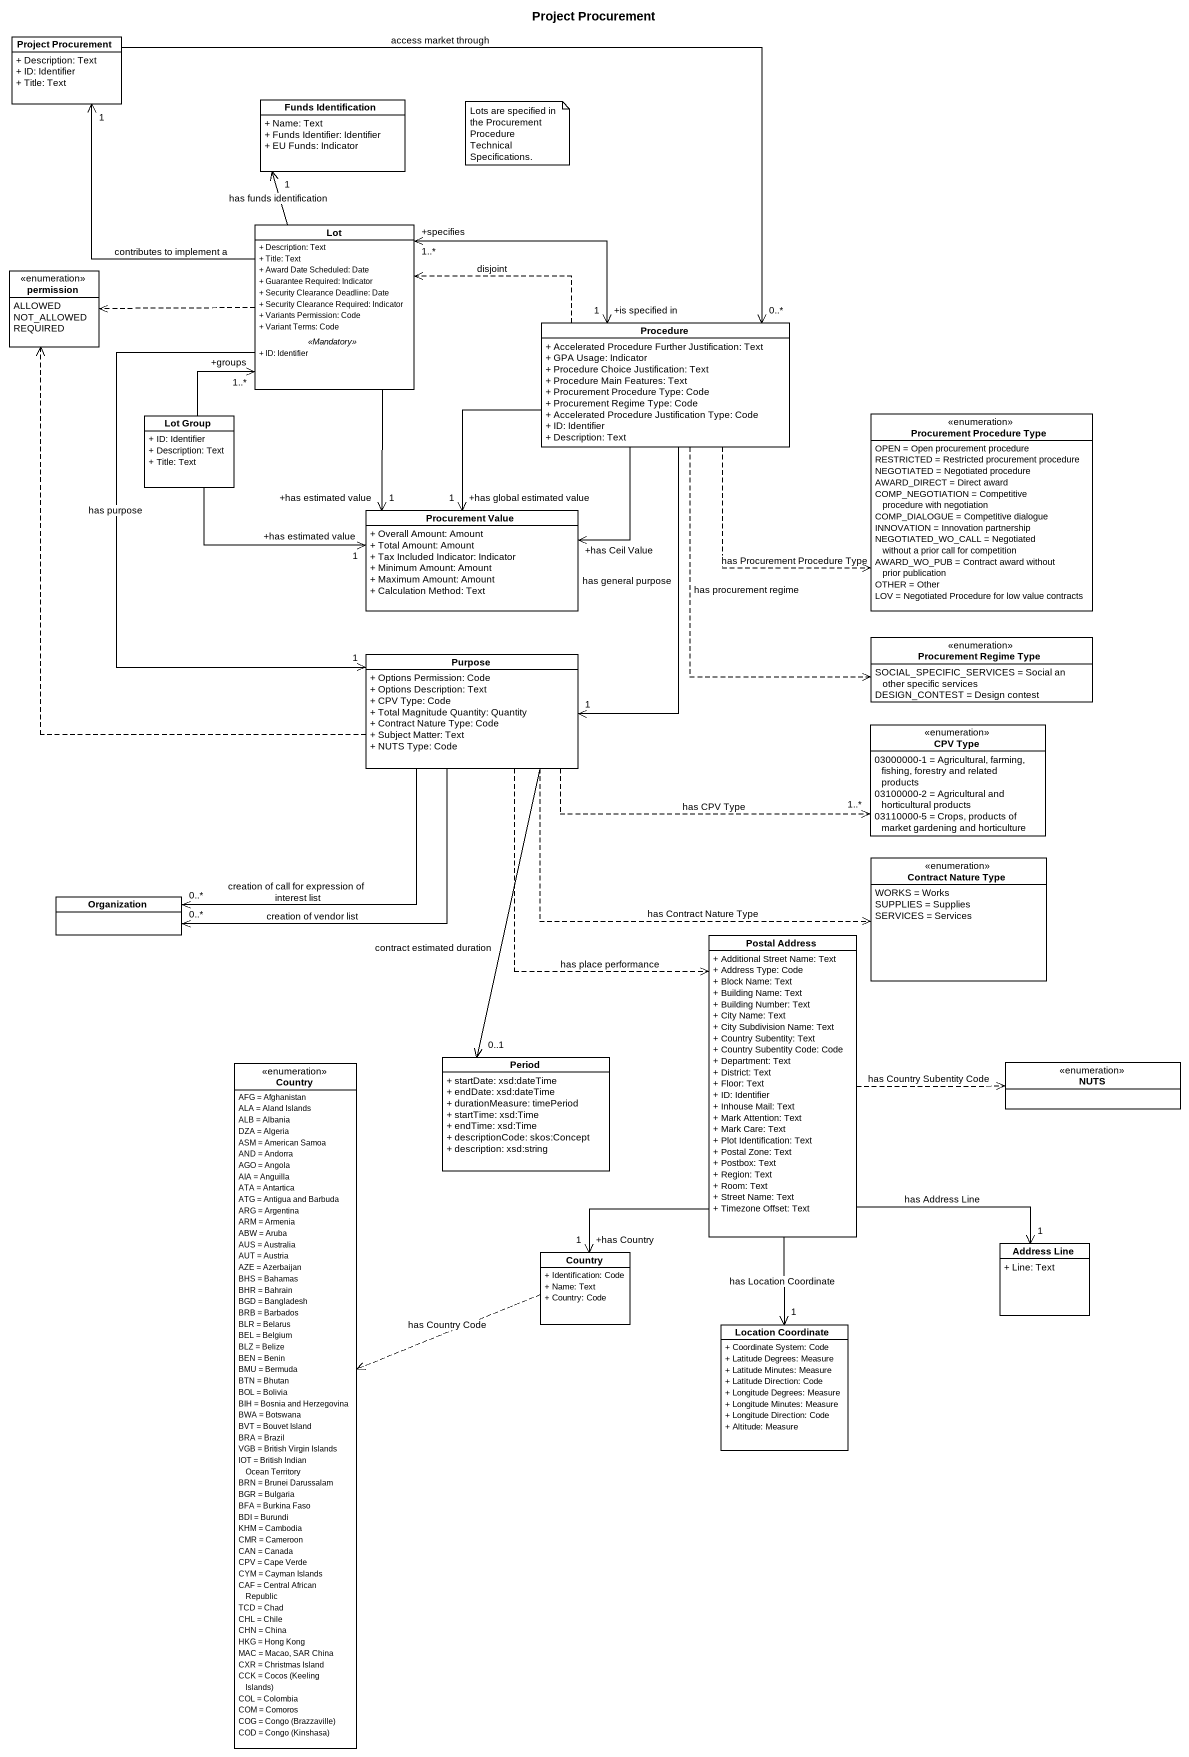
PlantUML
@startuml
title Project Procurement
hide circle
hide empty members
skinparam classAttributeIconSize 0
class "Project Procurement" as Project_Procurement {
  + Description: Text
  + ID: Identifier
  + Title: Text
}
class "Funds Identification" as Funds_Identification {
  + Name: Text
  + Funds Identifier: Identifier
  + EU Funds: Indicator
}
class Lot {
  + Description: Text
  + Title: Text
  + Award Date Scheduled: Date
  + Guarantee Required: Indicator
  + Security Clearance Deadline: Date
  + Security Clearance Required: Indicator
  + Variants Permission: Code
  + Variant Terms: Code
  .. <<Mandatory>> ..
  + ID: Identifier
}
enum permission {
  ALLOWED
  NOT_ALLOWED
  REQUIRED
}
class Procedure {
  + Accelerated Procedure Further Justification: Text
  + GPA Usage: Indicator
  + Procedure Choice Justification: Text
  + Procedure Main Features: Text
  + Procurement Procedure Type: Code
  + Procurement Regime Type: Code
  + Accelerated Procedure Justification Type: Code
  + ID: Identifier
  + Description: Text
}
class "Lot Group" as Lot_Group {
  + ID: Identifier
  + Description: Text
  + Title: Text
}
enum "Procurement Procedure Type" as Procurement_Procedure_Type {
  OPEN = Open procurement procedure
  RESTRICTED = Restricted procurement procedure
  NEGOTIATED = Negotiated procedure
  AWARD_DIRECT = Direct award
  COMP_NEGOTIATION = Competitive procedure with negotiation
  COMP_DIALOGUE = Competitive dialogue
  INNOVATION = Innovation partnership
  NEGOTIATED_WO_CALL = Negotiated without a prior call for competition
  AWARD_WO_PUB = Contract award without prior publication
  OTHER = Other
  LOV = Negotiated Procedure for low value contracts
}
class "Procurement Value" as Procurement_Value {
  + Overall Amount: Amount
  + Total Amount: Amount
  + Tax Included Indicator: Indicator
  + Minimum Amount: Amount
  + Maximum Amount: Amount
  + Calculation Method: Text
}
enum "Procurement Regime Type" as Procurement_Regime_Type {
  SOCIAL_SPECIFIC_SERVICES = Social an other specific services
  DESIGN_CONTEST = Design contest
}
class Purpose {
  + Options Permission: Code
  + Options Description: Text
  + CPV Type: Code
  + Total Magnitude Quantity: Quantity
  + Contract Nature Type: Code
  + Subject Matter: Text
  + NUTS Type: Code
}
enum "CPV Type" as CPV_Type {
  03000000-1 = Agricultural, farming, fishing, forestry and related products
  03100000-2 = Agricultural and horticultural products
  03110000-5 = Crops, products of market gardening and horticulture
}
enum "Contract Nature Type" as Contract_Nature_Type {
  WORKS = Works
  SUPPLIES = Supplies
  SERVICES = Services
}
class Organization
class "Postal Address" as Postal_Address {
  + Additional Street Name: Text
  + Address Type: Code
  + Block Name: Text
  + Building Name: Text
  + Building Number: Text
  + City Name: Text
  + City Subdivision Name: Text
  + Country Subentity: Text
  + Country Subentity Code: Code
  + Department: Text
  + District: Text
  + Floor: Text
  + ID: Identifier
  + Inhouse Mail: Text
  + Mark Attention: Text
  + Mark Care: Text
  + Plot Identification: Text
  + Postal Zone: Text
  + Postbox: Text
  + Region: Text
  + Room: Text
  + Street Name: Text
  + Timezone Offset: Text
}
enum Country {
  AFG = Afghanistan
  ALA = Aland Islands
  ALB = Albania
  DZA = Algeria
  ASM = American Samoa
  AND = Andorra
  AGO = Angola
  AIA = Anguilla
  ATA = Antartica
  ATG = Antigua and Barbuda
  ARG = Argentina
  ARM = Armenia
  ABW = Aruba
  AUS = Australia
  AUT = Austria
  AZE = Azerbaijan
  BHS = Bahamas
  BHR = Bahrain
  BGD = Bangladesh
  BRB = Barbados
  BLR = Belarus
  BEL = Belgium
  BLZ = Belize
  BEN = Benin
  BMU = Bermuda
  BTN = Bhutan
  BOL = Bolivia
  BIH = Bosnia and Herzegovina
  BWA = Botswana
  BVT = Bouvet Island
  BRA = Brazil
  VGB = British Virgin Islands
  IOT = British Indian Ocean Territory
  BRN = Brunei Darussalam
  BGR = Bulgaria
  BFA = Burkina Faso
  BDI = Burundi
  KHM = Cambodia
  CMR = Cameroon
  CAN = Canada
  CPV = Cape Verde
  CYM = Cayman Islands
  CAF = Central African Republic
  TCD = Chad
  CHL = Chile
  CHN = China
  HKG = Hong Kong
  MAC = Macao, SAR China
  CXR = Christmas Island
  {field} CCK = Cocos (Keeling Islands)
  COL = Colombia
  COM = Comoros
  {field} COG = Congo (Brazzaville)
  {field} COD = Congo (Kinshasa)
}
class Period {
  + startDate: xsd:dateTime
  + endDate: xsd:dateTime
  + durationMeasure: timePeriod
  + startTime: xsd:Time
  + endTime: xsd:Time
  + descriptionCode: skos:Concept
  + description: xsd:string
}
enum NUTS
class "Country" as Country_2 {
  + Identification: Code
  + Name: Text
  + Country: Code
}
class "Address Line" as Address_Line {
  + Line: Text
}
class "Location Coordinate" as Location_Coordinate {
  + Coordinate System: Code
  + Latitude Degrees: Measure
  + Latitude Minutes: Measure
  + Latitude Direction: Code
  + Longitude Degrees: Measure
  + Longitude Minutes: Measure
  + Longitude Direction: Code
  + Altitude: Measure
}
Project_Procurement -right-> "0..*" Procedure : access market through
Lot -up-> "1" Project_Procurement : contributes to implement a
Lot -up-> "1" Funds_Identification : has funds identification
Lot .left.> permission
Lot "+groups\n1..*" <-- Lot_Group
Lot --> "+has estimated value\n1" Procurement_Value
Lot --> "1" Purpose : has purpose
Procedure .left.> Lot : disjoint
Procedure "+is specified in\n1" <-left-> "+specifies\n1..*" Lot
Procedure .right.> Procurement_Procedure_Type : has Procurement Procedure Type
Procedure --> "+has global estimated value\n1" Procurement_Value
Procedure --> "+has Ceil Value" Procurement_Value
Procedure ..> Procurement_Regime_Type : has procurement regime
Procedure --> "1" Purpose : has general purpose
Procurement_Value "+has estimated value\n1" <-left- Lot_Group
Purpose .up.> permission
Purpose .right.> "1..*" CPV_Type : has CPV Type
Purpose .right.> Contract_Nature_Type : has Contract Nature Type
Purpose -left-> "0..*" Organization : creation of vendor list
Purpose -left-> "0..*" Organization : creation of call for expression of interest list
Purpose ..> Postal_Address : has place performance
Purpose --> "0..1" Period : contract estimated duration
Postal_Address .right.> NUTS : has Country Subentity Code
Postal_Address --> "+has Country\n1" Country_2
Postal_Address --> "1" Address_Line : has Address Line
Postal_Address --> "1" Location_Coordinate : has Location Coordinate
Country_2 .left.> Country : has Country Code
note as N1
  Lots are specified in the Procurement Procedure Technical Specifications.
end note
@enduml
